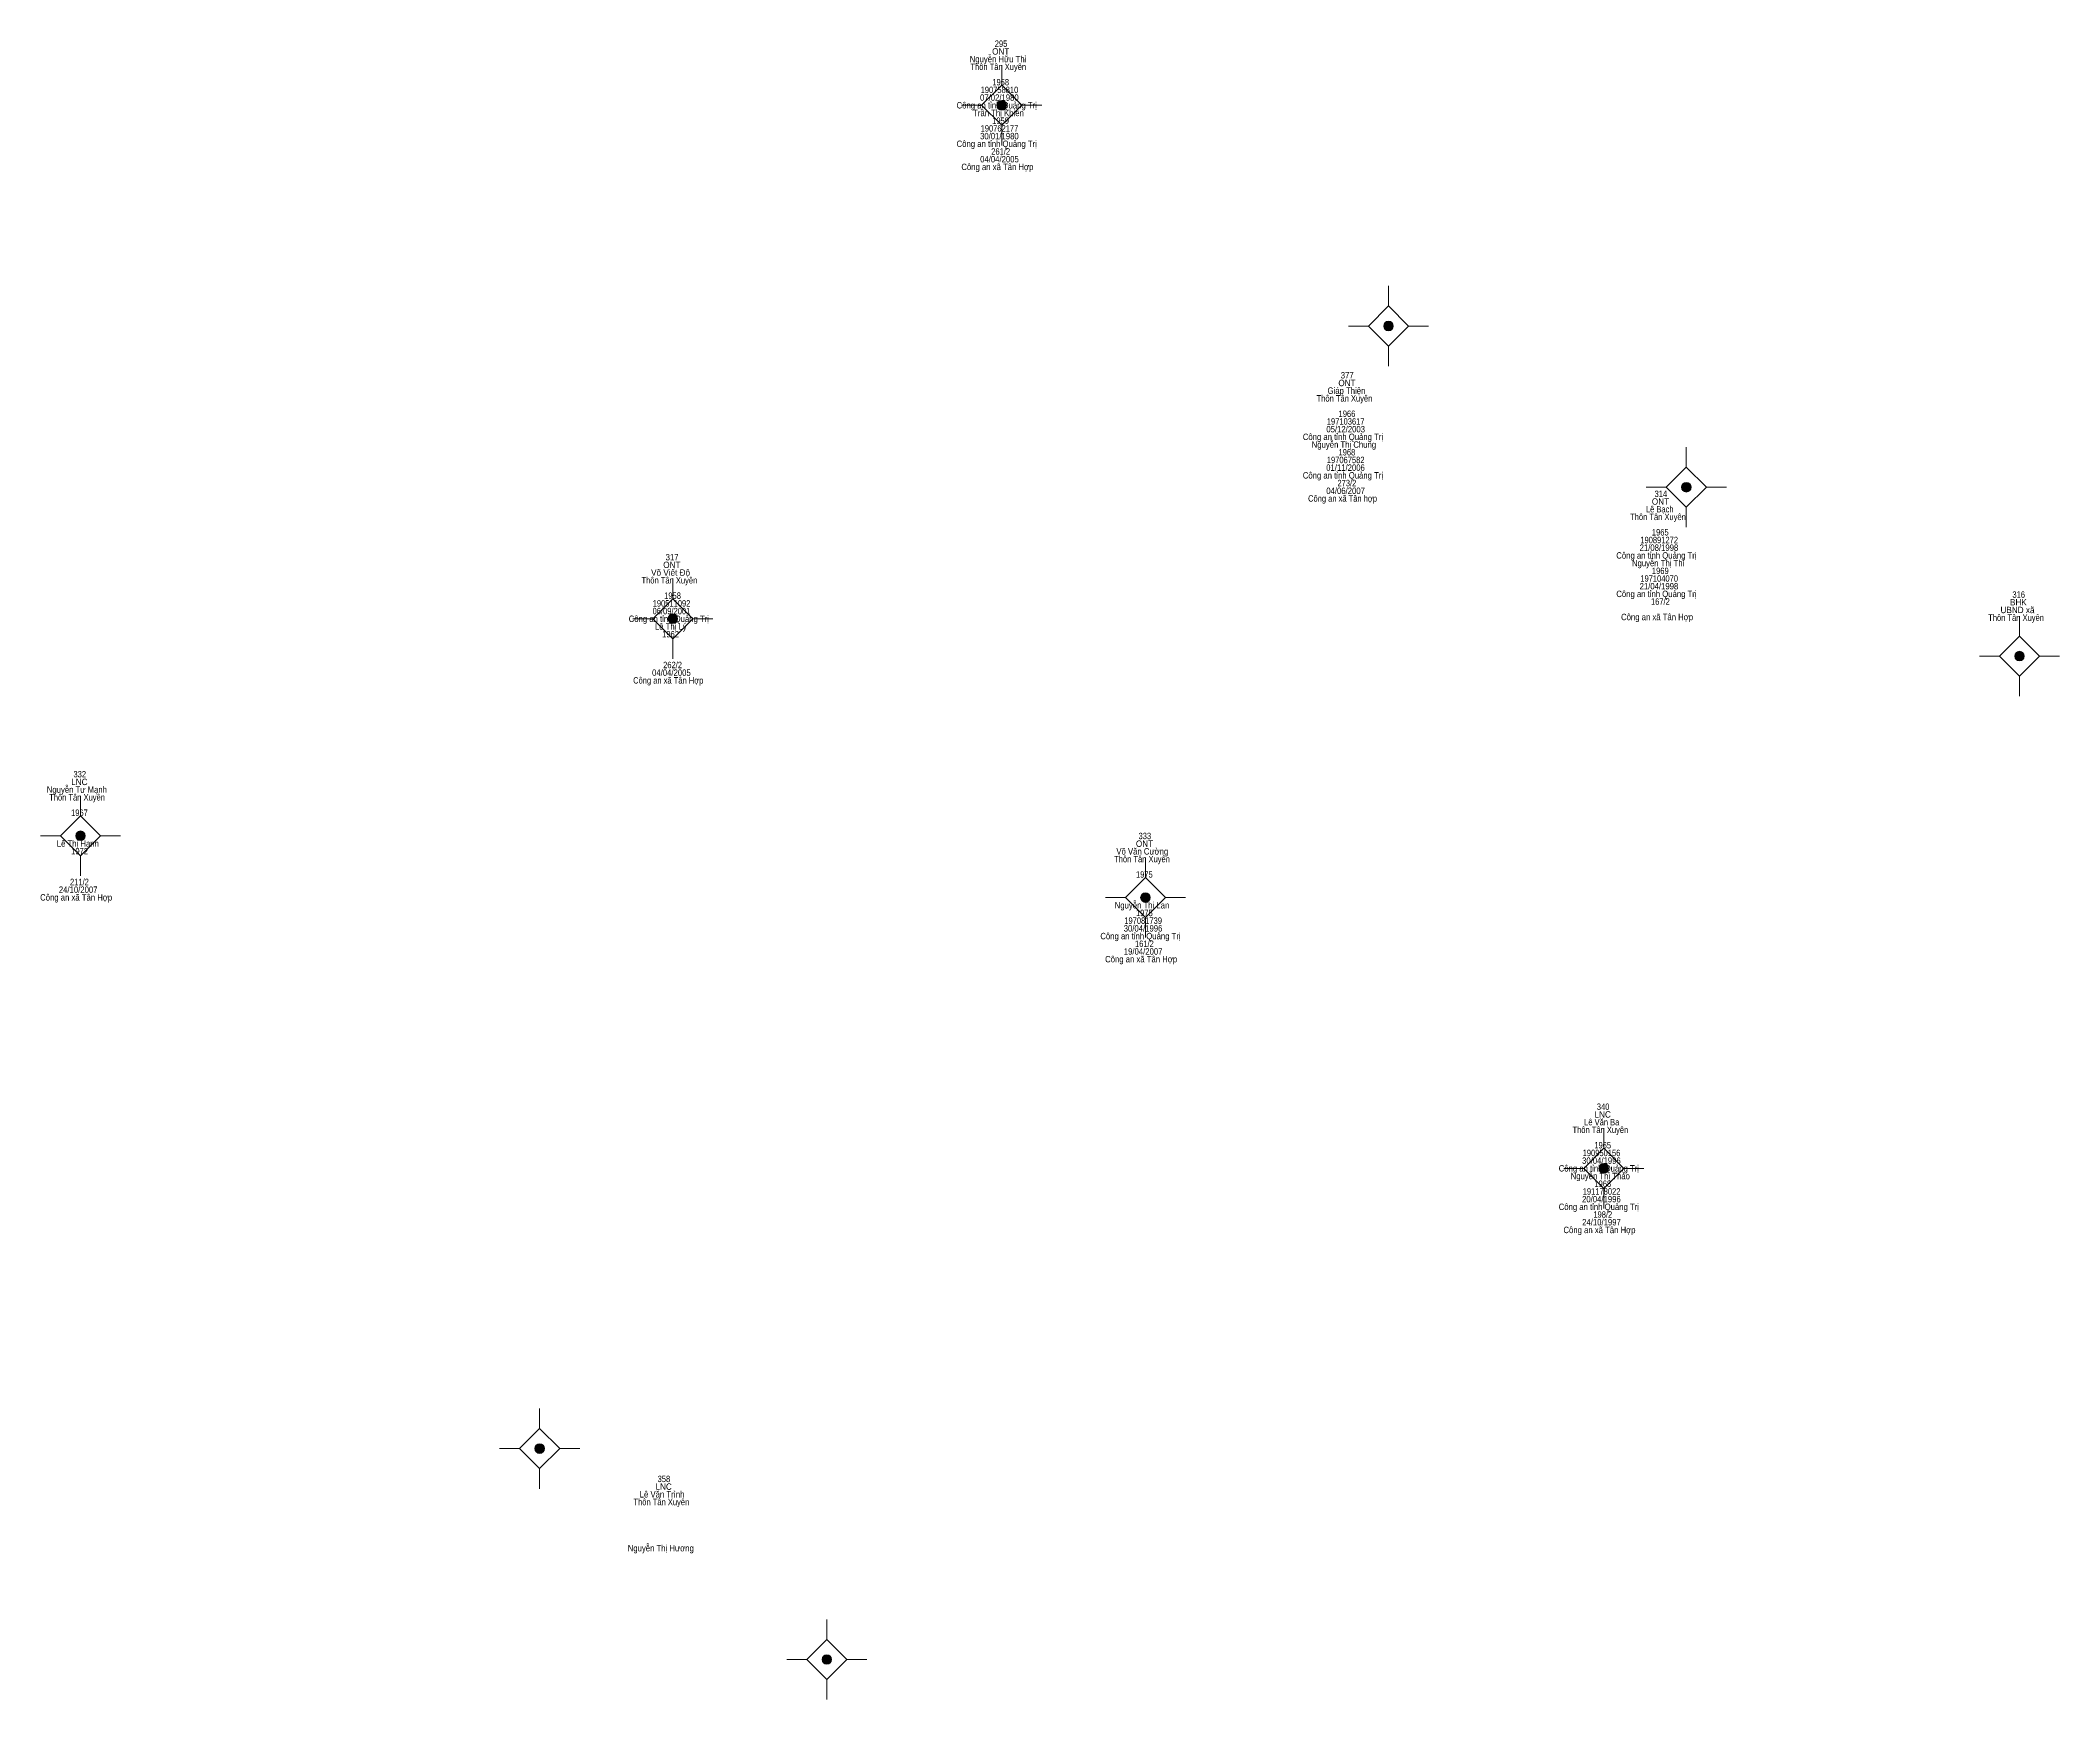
# Model space of a CAD drawing. Header units: metres. Extents: x 550999 to 552168, y 1840994 to 1841978.
# Drawn here: x 551733.3 to 551859.2, y 1840998.1 to 1841101.6 of the extents above; entities that cross this region are included whole.
import ezdxf
from ezdxf.enums import TextEntityAlignment as Align

# ---------------------------------------------------------------- set-up
doc = ezdxf.new("R2010")
doc.units = ezdxf.units.M
doc.header["$LTSCALE"] = 0.16
doc.layers.add('11', color=7, linetype='Continuous', lineweight=13)
doc.layers.add('15', color=7, linetype='Continuous')

msp = doc.modelspace()

# ---------------------------------------------------------------- hatches: boundary and pattern name
at = {"layer": '11'}
for points in [[(551793.5595, 1841097.54, 1), (551792.9595, 1841097.54, 1)], [(551817.6695, 1841083.78, 1), (551817.0695, 1841083.78, 1)], [(551836.2295, 1841073.73, 1), (551835.6295, 1841073.73, 1)], [(551773.0595, 1841065.53, 1), (551772.4595, 1841065.53, 1)], [(551856.9995, 1841063.2, 1), (551856.3995, 1841063.2, 1)], [(551736.1395, 1841052, 1), (551735.5395, 1841052, 1)], [(551802.5195, 1841048.15, 1), (551801.9195, 1841048.15, 1)], [(551831.0895, 1841031.27, 1), (551830.4895, 1841031.27, 1)], [(551764.7595, 1841013.8, 1), (551764.1595, 1841013.8, 1)], [(551782.6595, 1841000.65, 1), (551782.0595, 1841000.65, 1)]]:
    msp.add_hatch(color=256, dxfattribs=at).paths.add_polyline_path(points)

# ---------------------------------------------------------------- linework, layer by layer
for p, q in [((551793.26, 1841100.04), (551793.26, 1841098.79)), ((551792.01, 1841097.54), (551790.76, 1841097.54)), ((551795.76, 1841097.54), (551794.51, 1841097.54)), ((551793.26, 1841096.29), (551793.26, 1841095.04)), ((551817.37, 1841086.28), (551817.37, 1841085.03)), ((551816.12, 1841083.78), (551814.87, 1841083.78)), ((551819.87, 1841083.78), (551818.62, 1841083.78)), ((551817.37, 1841082.53), (551817.37, 1841081.28)), ((551835.93, 1841076.23), (551835.93, 1841074.98)), ((551834.68, 1841073.73), (551833.43, 1841073.73)), ((551838.43, 1841073.73), (551837.18, 1841073.73)), ((551835.93, 1841072.48), (551835.93, 1841071.23)), ((551772.76, 1841068.03), (551772.76, 1841066.78)), ((551771.51, 1841065.53), (551770.26, 1841065.53)), ((551775.26, 1841065.53), (551774.01, 1841065.53)), ((551856.7, 1841065.7), (551856.7, 1841064.45)), ((551772.76, 1841064.28), (551772.76, 1841063.03)), ((551855.45, 1841063.2), (551854.2, 1841063.2)), ((551859.2, 1841063.2), (551857.95, 1841063.2)), ((551856.7, 1841061.95), (551856.7, 1841060.7)), ((551735.84, 1841054.5), (551735.84, 1841053.25)), ((551734.59, 1841052), (551733.34, 1841052)), ((551738.34, 1841052), (551737.09, 1841052)), ((551735.84, 1841050.75), (551735.84, 1841049.5)), ((551802.22, 1841050.65), (551802.22, 1841049.4)), ((551800.97, 1841048.15), (551799.72, 1841048.15)), ((551804.72, 1841048.15), (551803.47, 1841048.15)), ((551802.22, 1841046.9), (551802.22, 1841045.65)), ((551830.79, 1841033.77), (551830.79, 1841032.52)), ((551829.54, 1841031.27), (551828.29, 1841031.27)), ((551833.29, 1841031.27), (551832.04, 1841031.27)), ((551830.79, 1841030.02), (551830.79, 1841028.77)), ((551764.46, 1841016.3), (551764.46, 1841015.05)), ((551763.21, 1841013.8), (551761.96, 1841013.8)), ((551766.96, 1841013.8), (551765.71, 1841013.8)), ((551764.46, 1841012.55), (551764.46, 1841011.3)), ((551782.36, 1841003.15), (551782.36, 1841001.9)), ((551781.11, 1841000.65), (551779.86, 1841000.65)), ((551784.86, 1841000.65), (551783.61, 1841000.65)), ((551782.36, 1840999.4), (551782.36, 1840998.15))]:
    msp.add_line(p, q, dxfattribs=at)
for points in [[(551793.26, 1841098.79), (551792.01, 1841097.54), (551793.26, 1841096.29), (551794.51, 1841097.54)], [(551817.37, 1841085.03), (551816.12, 1841083.78), (551817.37, 1841082.53), (551818.62, 1841083.78)], [(551835.93, 1841074.98), (551834.68, 1841073.73), (551835.93, 1841072.48), (551837.18, 1841073.73)], [(551772.76, 1841066.78), (551771.51, 1841065.53), (551772.76, 1841064.28), (551774.01, 1841065.53)], [(551856.7, 1841064.45), (551855.45, 1841063.2), (551856.7, 1841061.95), (551857.95, 1841063.2)], [(551735.84, 1841053.25), (551734.59, 1841052), (551735.84, 1841050.75), (551737.09, 1841052)], [(551802.22, 1841049.4), (551800.97, 1841048.15), (551802.22, 1841046.9), (551803.47, 1841048.15)], [(551830.79, 1841032.52), (551829.54, 1841031.27), (551830.79, 1841030.02), (551832.04, 1841031.27)], [(551764.46, 1841015.05), (551763.21, 1841013.8), (551764.46, 1841012.55), (551765.71, 1841013.8)], [(551782.36, 1841001.9), (551781.11, 1841000.65), (551782.36, 1840999.4), (551783.61, 1841000.65)]]:
    msp.add_lwpolyline(points, close=True, dxfattribs=at)
for centre in [(551793.2595, 1841097.54), (551817.3695, 1841083.78), (551835.9295, 1841073.73), (551772.7595, 1841065.53), (551856.6995, 1841063.2), (551735.8395, 1841052), (551802.2195, 1841048.15), (551830.7895, 1841031.27), (551764.4595, 1841013.8), (551782.3595, 1841000.65)]:
    msp.add_circle(centre, 0.3, dxfattribs=at)

# ---------------------------------------------------------------- texts
at = {"layer": '15'}
for s, width, p in [('295', 0.85, (551793.22, 1841101.18)), ('Nguyễn Hữu Thì', 0.9, (551793.045, 1841100.22)), ('ONT', 0.95, (551793.2, 1841100.7)), ('Thôn Tân Xuyên', 0.85, (551793.045, 1841099.74)), ('1958', 0.85, (551793.195, 1841098.78)), ('Công an tỉnh Quảng Trị', 0.9, (551792.95, 1841097.34)), ('07/02/1980', 0.9, (551793.115, 1841097.82)), ('190758810', 0.85, (551793.12, 1841098.3)), ('Trần Thị Khiễn', 0.9, (551793.06, 1841096.86)), ('1959', 0.85, (551793.19, 1841096.38)), ('Công an tỉnh Quảng Trị', 0.9, (551792.95, 1841094.94)), ('30/01/1980', 0.9, (551793.115, 1841095.42)), ('190762177', 0.85, (551793.12, 1841095.9)), ('04/04/2005', 0.9, (551793.12, 1841093.98)), ('261/2', 0.85, (551793.195, 1841094.46)), ('Công an xã Tân Hợp', 0.9, (551792.99, 1841093.5)), ('ONT', 0.95, (551814.78, 1841080.03)), ('377', 0.9, (551814.795, 1841080.51)), ('Thôn Tân Xuyên', 0.85, (551814.625, 1841079.07)), (' Giáp Thiện', 0.9, (551814.68, 1841079.55)), ('05/12/2003', 0.9, (551814.7, 1841077.15)), ('197103617', 0.85, (551814.7, 1841077.63)), ('1966', 0.85, (551814.78, 1841078.11)), ('Công an tỉnh Quảng Trị', 0.9, (551814.53, 1841076.67)), ('Nguyễn Thị Chung', 0.9, (551814.59, 1841076.19)), ('01/11/2006', 0.9, (551814.69, 1841074.75)), ('197067582', 0.85, (551814.7, 1841075.23)), ('1968', 0.85, (551814.775, 1841075.71)), ('Công an tỉnh Quảng Trị', 0.9, (551814.53, 1841074.27)), ('273/2', 0.85, (551814.775, 1841073.79)), ('Công an xã Tân hợp ', 0.85, (551814.57, 1841072.83)), ('04/06/2007', 0.9, (551814.695, 1841073.31)), ('Lê Bạch', 0.85, (551834.275, 1841072.16)), ('ONT', 0.95, (551834.32, 1841072.64)), ('314', 0.85, (551834.345, 1841073.12)), ('Thôn Tân Xuyên', 0.85, (551834.165, 1841071.68)), ('21/08/1998', 0.9, (551834.225, 1841069.76)), ('190891272', 0.85, (551834.24, 1841070.24)), ('1965', 0.85, (551834.31, 1841070.72)), ('ONT', 0.95, (551772.7, 1841068.69)), ('317', 0.9, (551772.715, 1841069.17)), ('Công an tỉnh Quảng Trị', 0.9, (551834.07, 1841069.28)), ('Nguyễn Thị Thỉ', 0.9, (551834.175, 1841068.8)), ('Thôn Tân Xuyên', 0.85, (551772.545, 1841067.73)), ('Võ Viết Độ', 0.95, (551772.62, 1841068.21)), ('21/04/1998', 0.9, (551834.225, 1841067.36)), ('197104070', 0.85, (551834.24, 1841067.84)), ('1969', 0.85, (551834.31, 1841068.32)), (' 190511092', 0.85, (551772.615, 1841066.29)), (' 1958', 0.85, (551772.68, 1841066.77)), ('Công an tỉnh Quảng Trị', 0.9, (551834.07, 1841066.88)), ('167/2', 0.85, (551834.315, 1841066.4)), ('UBND xã', 0.95, (551856.575, 1841065.88)), ('BHK', 0.95, (551856.63, 1841066.36)), ('316', 0.85, (551856.65, 1841066.84)), (' Công an tỉnh Quảng Trị', 0.9, (551772.445, 1841065.33)), (' 06/09/2001', 0.85, (551772.61, 1841065.81)), ('Lê Thị Lý', 0.9, (551772.635, 1841064.85)), ('Công an xã Tân Hợp', 0.9, (551834.11, 1841065.44)), ('Thôn Tân Xuyên', 0.85, (551856.485, 1841065.4)), ('1962 ', 0.85, (551772.685, 1841064.37)), (' 262/2', 0.85, (551772.68, 1841062.45)), (' Công an xã Tân Hợp ', 0.85, (551772.475, 1841061.49)), (' 04/04/2005', 0.9, (551772.605, 1841061.97)), ('Nguyễn Tư Mạnh', 0.9, (551735.615, 1841054.68)), ('LNC', 0.95, (551735.77, 1841055.16)), ('332', 0.85, (551735.795, 1841055.64)), ('Thôn Tân Xuyên', 0.85, (551735.625, 1841054.2)), ('1967', 0.85, (551735.775, 1841053.24)), ('Lê Thị Hạnh', 0.9, (551735.675, 1841051.32)), ('1972', 0.85, (551735.785, 1841050.84)), ('Võ Văn Cường', 0.9, (551802.025, 1841050.83)), ('ONT', 0.95, (551802.16, 1841051.31)), ('333', 0.85, (551802.18, 1841051.79)), ('Thôn Tân Xuyên', 0.85, (551802.005, 1841050.35)), ('24/10/2007', 0.9, (551735.695, 1841048.44)), ('211/2', 0.85, (551735.775, 1841048.92)), ('1975', 0.85, (551802.15, 1841049.39)), ('Công an xã Tân Hợp', 0.9, (551735.57, 1841047.96)), ('Nguyễn Thị Lan', 0.9, (551802.005, 1841047.47)), ('1975', 0.85, (551802.15, 1841046.99)), ('30/04/1996', 0.9, (551802.07, 1841046.03)), ('197081739', 0.85, (551802.075, 1841046.51)), ('Công an tỉnh Quảng Trị', 0.9, (551801.91, 1841045.55)), ('19/04/2007', 0.9, (551802.075, 1841044.59)), ('161/2', 0.85, (551802.155, 1841045.07)), ('Công an xã Tân Hợp', 0.9, (551801.95, 1841044.11)), ('LNC', 0.95, (551830.72, 1841034.43)), ('340', 0.85, (551830.745, 1841034.91)), ('Thôn Tân Xuyên', 0.85, (551830.575, 1841033.47)), ('Lê Văn Ba', 0.85, (551830.66, 1841033.95)), ('190950156', 0.85, (551830.645, 1841032.03)), ('1965', 0.85, (551830.72, 1841032.51)), ('Công an tỉnh Quảng Trị', 0.9, (551830.48, 1841031.07)), ('Nguyễn Thị Thảo', 0.9, (551830.57, 1841030.59)), ('30/04/1996', 0.9, (551830.64, 1841031.55)), ('191178022', 0.85, (551830.65, 1841029.63)), ('1968', 0.85, (551830.725, 1841030.11)), ('Công an tỉnh Quảng Trị', 0.9, (551830.48, 1841028.67)), ('20/04/1996', 0.9, (551830.64, 1841029.15)), ('198/2', 0.85, (551830.725, 1841028.19)), ('Công an xã Tân Hợp', 0.9, (551830.52, 1841027.23)), ('24/10/1997', 0.9, (551830.645, 1841027.71)), ('358', 0.85, (551772.205, 1841011.71)), ('Lê Văn Trình', 0.9, (551772.09, 1841010.75)), ('LNC', 0.95, (551772.19, 1841011.23)), ('Thôn Tân Xuyên', 0.85, (551772.045, 1841010.27)), ('Nguyễn Thị Hương', 0.9, (551772.01, 1841007.39))]:
    msp.add_text(s, height=0.4, dxfattribs=dict(at, width=width)).set_placement(p, align=Align.CENTER)

doc.saveas('drawing.dxf')
